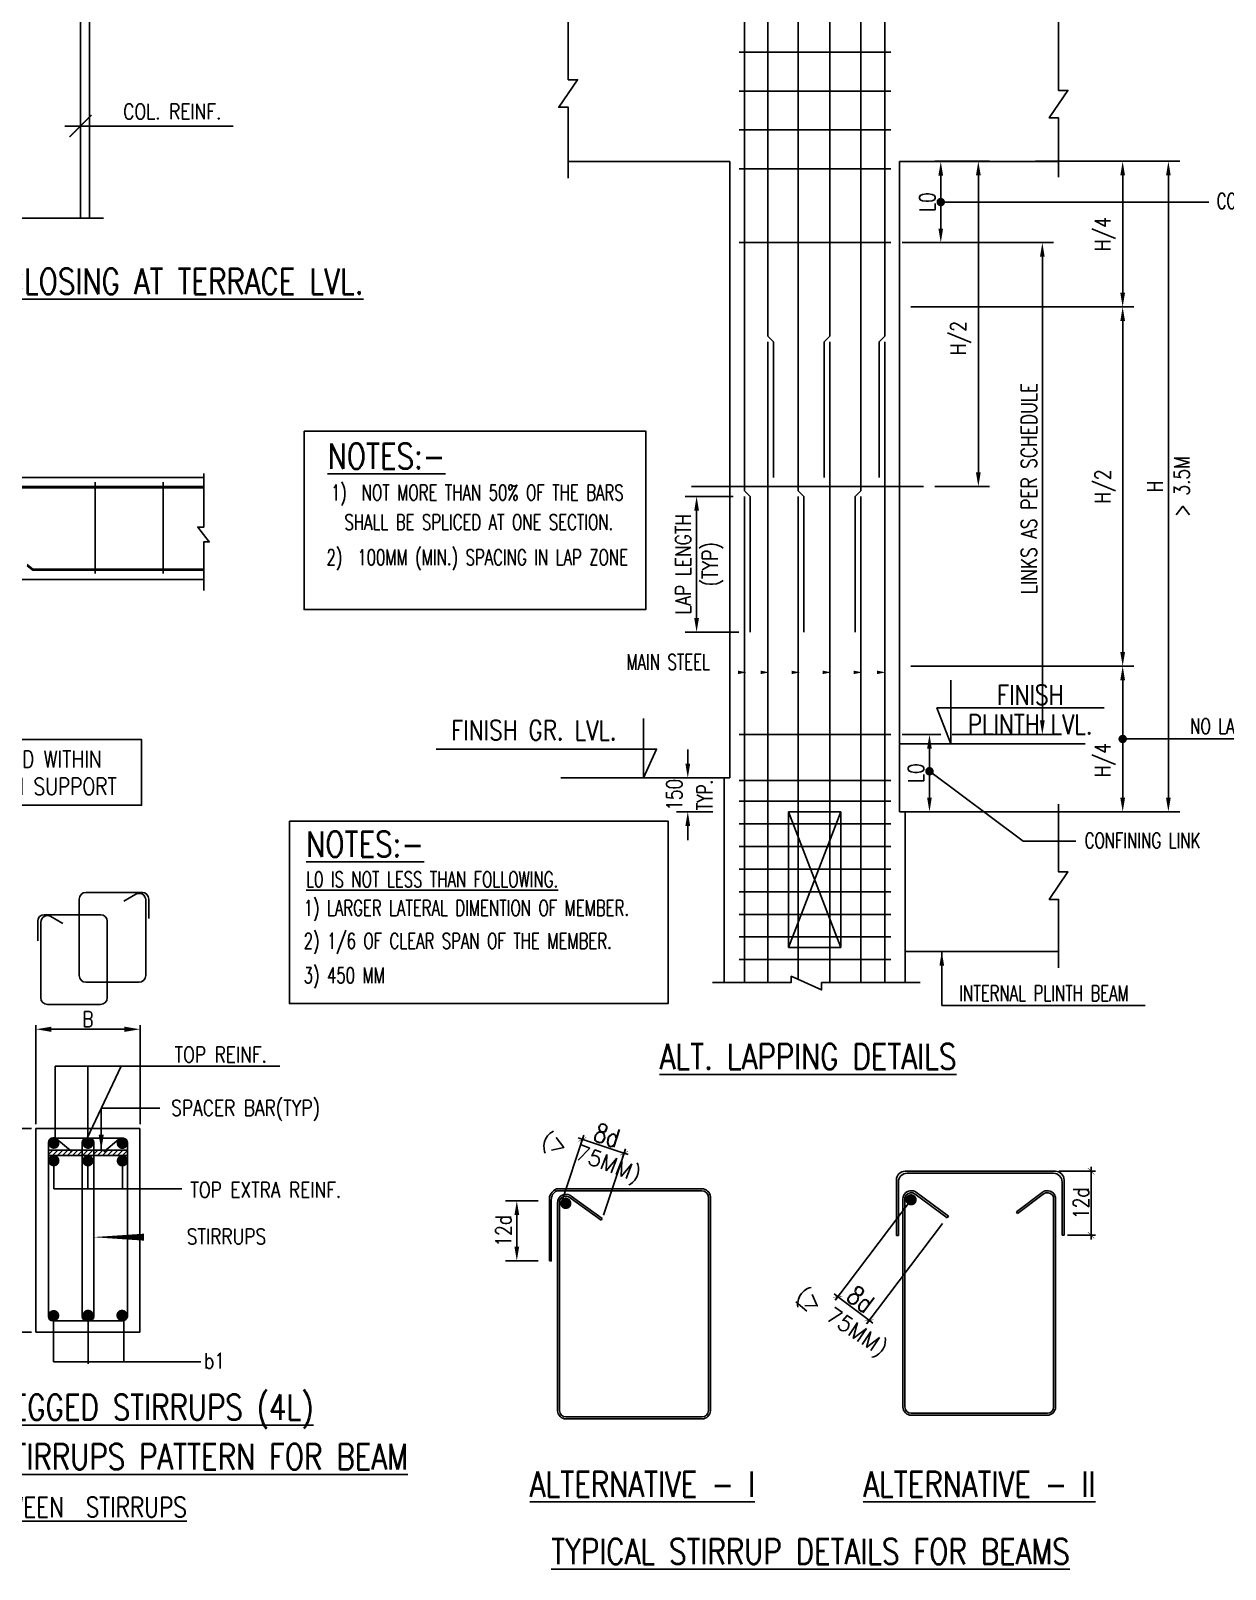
# Model space of a CAD drawing. Extents: x 345615 to 1272425, y -526289 to -156124.
# Drawn here: x 549955 to 571068, y -320288 to -293089 of the extents above; entities that cross this region are included whole.
import ezdxf
from ezdxf.enums import TextEntityAlignment as Align
from ezdxf.lldxf.tags import DXFTag

# ---------------------------------------------------------------- set-up
doc = ezdxf.new("R2010")
doc.units = 0
doc.header["$LTSCALE"] = 500
doc.header["$MEASUREMENT"] = 0
doc.header["$PDMODE"] = 35
doc.header["$PDSIZE"] = -15
doc.layers.get('DEFPOINTS').update_dxf_attribs({"color": 4})
for name, color, linetype in [('BRAKE LINE', 8, 'Continuous'), ('CEN', 8, 'CENTER'), ('DIM', 5, 'Continuous'), ('DIM1', 5, 'Continuous'), ('FOOT', 4, 'Continuous'), ('LINK', 2, 'Continuous'), ('MISC', 5, 'Continuous'), ('S-CONCRET LINE', 4, 'Continuous'), ('S-R.C.C. PILE CAP', 40, 'Continuous'), ('S-REINFORCEMENT', 6, 'Continuous'), ('S-TEXT-1', 4, 'Continuous'), ('S-TITLE', 6, 'Continuous'), ('TEXT1', 2, 'Continuous'), ('TXT', 4, 'Continuous'), ('TXT1', 2, 'Continuous')]:
    doc.layers.add(name, color=color, linetype=linetype)
doc.styles.add('ROMAND', font='simplex.shx')
doc.styles.add('ROMANS', font='simplex.shx', dxfattribs={"width": 0.8, "height": 275, "bigfont": 'bigfont.shx'})
doc.styles.add('ROMENT', font='simplex.shx', dxfattribs={"bigfont": 'bigfont.shx'})
tags = doc.linetypes.add('CENTER', pattern=[2, 1.25, -0.25, 0.25, -0.25]).pattern_tags.tags
tags[10:11] = [DXFTag(74, 4), DXFTag(75, 0), DXFTag(340, '0'), DXFTag(46, 1.0), DXFTag(50, 0.0), DXFTag(44, 0.0), DXFTag(45, 0.0)]
tags[8:9] = [DXFTag(74, 4), DXFTag(75, 0), DXFTag(340, '0'), DXFTag(46, 1.0), DXFTag(50, 0.0), DXFTag(44, 0.0), DXFTag(45, 0.0)]
tags[6:7] = [DXFTag(74, 4), DXFTag(75, 0), DXFTag(340, '0'), DXFTag(46, 1.0), DXFTag(50, 0.0), DXFTag(44, 0.0), DXFTag(45, 0.0)]
tags[4:5] = [DXFTag(74, 4), DXFTag(75, 0), DXFTag(340, '0'), DXFTag(46, 1.0), DXFTag(50, 0.0), DXFTag(44, 0.0), DXFTag(45, 0.0)]
doc.dimstyles.new('Copy of INT2TIMES', dxfattribs={"dimtxt": 300, "dimasz": 275, "dimexe": 75, "dimexo": 75, "dimgap": 40, "dimtad": 1, "dimdec": 0, "dimlfac": 0.5, "dimrnd": 5, "dimzin": 0, "dimdsep": 46, "dimtxsty": 'ROMANS', "dimcen": -1, "dimclrd": 5, "dimclre": 5, "dimclrt": 4, "dimadec": 0, "dimazin": 0, "dimtfac": 1, "dimtdec": 0, "dimtix": 1, "dimtofl": 0, "dimtmove": 2, "dimatfit": 3, "dimfxl": 0, "dimtolj": 1, "dimtzin": 0, "dimarcsym": 0})
doc.dimstyles.new('dim100', dxfattribs={"dimtxt": 250, "dimasz": 250, "dimexe": 200, "dimexo": 200, "dimgap": 100, "dimtad": 1, "dimdec": 0, "dimzin": 0, "dimdsep": 46, "dimtxsty": 'ROMANS', "dimcen": 0, "dimclrd": 5, "dimclre": 5, "dimclrt": 4, "dimadec": 0, "dimazin": 0, "dimtfac": 1, "dimtdec": 0, "dimtix": 1, "dimtofl": 0, "dimtmove": 2, "dimatfit": 3, "dimfxl": 0, "dimtolj": 1, "dimtzin": 0, "dimlwd": -1, "dimlwe": -1, "dimarcsym": 0})
doc.dimstyles.new('dim25', dxfattribs={"dimtxt": 250, "dimasz": 250, "dimexe": 200, "dimexo": 200, "dimgap": 100, "dimtad": 1, "dimdec": 0, "dimlfac": 0.25, "dimzin": 0, "dimdsep": 46, "dimtxsty": 'ROMANS', "dimcen": 0, "dimclrd": 5, "dimclre": 5, "dimclrt": 4, "dimadec": 0, "dimazin": 0, "dimtfac": 1, "dimtdec": 0, "dimtix": 1, "dimtofl": 0, "dimtmove": 2, "dimatfit": 3, "dimfxl": 0, "dimtolj": 1, "dimtzin": 0, "dimlwd": -1, "dimlwe": -1, "dimarcsym": 0})
doc.dimstyles.new('INT$7', dxfattribs={"dimtxt": 9, "dimasz": 8, "dimexe": 8, "dimexo": 3, "dimgap": 2, "dimtad": 1, "dimdec": 0, "dimzin": 0, "dimdsep": 46, "dimtxsty": 'ROMANS', "dimblk": 'DIMTICK', "dimcen": -0.25, "dimclrd": 5, "dimclre": 5, "dimclrt": 4, "dimadec": 0, "dimazin": 0, "dimtfac": 1, "dimtdec": 0, "dimtix": 1, "dimtofl": 0, "dimtmove": 2, "dimatfit": 3, "dimldrblk": 'DIMTICK', "dimfxl": 0, "dimtolj": 1, "dimtzin": 0, "dimarcsym": 0})
doc.dimstyles.new('INT25', dxfattribs={"dimtxt": 250, "dimasz": 80, "dimexe": 60, "dimexo": 60, "dimgap": 40, "dimtad": 1, "dimdec": 0, "dimlfac": 0.25, "dimzin": 0, "dimdsep": 46, "dimtxsty": 'ROMANS', "dimblk": 'DIMTICK', "dimblk1": 'DIMTICK', "dimblk2": 'DIMTICK', "dimsah": 1, "dimcen": -0.25, "dimclrd": 7, "dimclre": 7, "dimclrt": 4, "dimadec": 0, "dimazin": 0, "dimtfac": 1, "dimtdec": 0, "dimtix": 1, "dimtofl": 0, "dimtmove": 2, "dimatfit": 3, "dimldrblk": 'DIMTICK', "dimfxl": 0, "dimtolj": 1, "dimtzin": 0, "dimarcsym": 0})

# ---------------------------------------------------------------- blocks, each defined once
blk = doc.blocks.new('DIMTICK')
for p, q in [((0, 1), (0, -1)), ((-1, 0), (1, 0))]:
    blk.add_line(p, q)
at = {"color": 2, "const_width": 0.1}
blk.add_lwpolyline([(0.707, 0.707), (-0.707, -0.707)], dxfattribs=at)
blk = doc.blocks.new('*D33')
at = {"layer": 'DEFPOINTS', "color": 0}
for p in [(559705, -312689), (559322, -313844), (560057, -314088)]:
    blk.add_point(p, dxfattribs=at)
at = {"layer": 'DIM', "color": 7, "lineweight": -2}
for p, q in [((559341, -313787), (559724, -312632)), ((560365, -312908), (559781, -312714)), ((560076, -314031), (560460, -312877))]:
    blk.add_line(p, q, dxfattribs=at)
at = {"layer": 'DIM', "color": 7, "lineweight": -2, "xscale": 80, "yscale": 80, "zscale": 80}
for p, rotation in [((559705, -312689), 161.6187870630379), ((560441, -312933), 341.6187870630379)]:
    blk.add_blockref('DIMTICK', p, dxfattribs=dict(at, rotation=rotation))
at = {"layer": 'DIM', "color": 4, "insert": (560138, -312617), "char_height": 275, "attachment_point": 5, "rotation": 341.6188, "style": 'ROMANS'}
blk.add_mtext('\\A1;{\\H1.2x;8d}', dxfattribs=at)
blk = doc.blocks.new('*D35')
at = {"layer": 'DEFPOINTS', "color": 0}
for p in [(565551, -313708), (566105, -314126), (564221, -315470)]:
    blk.add_point(p, dxfattribs=at)
at = {"layer": 'DIM', "color": 7, "lineweight": -2}
for p, q in [((565515, -313756), (564185, -315517)), ((566069, -314174), (564739, -315935)), ((564711, -315839), (564285, -315518))]:
    blk.add_line(p, q, dxfattribs=at)
at = {"layer": 'DIM', "color": 7, "lineweight": -2, "xscale": 80, "yscale": 80, "zscale": 80}
for p, rotation in [((564221, -315470), 142.9439558410894), ((564775, -315888), 322.9439558410894)]:
    blk.add_blockref('DIMTICK', p, dxfattribs=dict(at, rotation=rotation))
at = {"layer": 'DIM', "color": 4, "insert": (564622, -315515), "char_height": 275, "attachment_point": 5, "rotation": 322.944, "style": 'ROMANS'}
blk.add_mtext('\\A1;{\\H1.2x;8d}', dxfattribs=at)
blk = doc.blocks.new('*D58')
at = {"layer": 'DEFPOINTS', "color": 0}
for p in [(561568, -306297), (562151, -306297), (562211, -306897)]:
    blk.add_point(p, dxfattribs=at)
at = {"layer": 'DIM', "color": 5}
for p, q in [((561568, -306047), (561568, -305797)), ((561951, -306297), (561368, -306297)), ((562011, -306897), (561368, -306897)), ((561568, -307147), (561568, -307397))]:
    blk.add_line(p, q, dxfattribs=at)
for points in [[(561526, -306047), (561610, -306047), (561568, -306297)], [(561526, -307147), (561610, -307147), (561568, -306897)]]:
    blk.add_solid(points, dxfattribs=at)
at = {"layer": 'DIM', "color": 4, "insert": (561331, -306597), "char_height": 275, "attachment_point": 5, "rotation": 90, "style": 'ROMANS'}
blk.add_mtext('\\A1;150', dxfattribs=at)
blk = doc.blocks.new('*D67')
at = {"layer": 'DEFPOINTS', "color": 0}
for p in [(565736, -295397), (566704, -295397), (565736, -301147)]:
    blk.add_point(p, dxfattribs=at)
at = {"layer": 'DIM', "color": 5}
for p, q in [((565936, -295397), (566904, -295397)), ((566704, -300897), (566704, -295647)), ((565936, -301147), (566904, -301147))]:
    blk.add_line(p, q, dxfattribs=at)
for points in [[(566662, -295647), (566746, -295647), (566704, -295397)], [(566662, -300897), (566746, -300897), (566704, -301147)]]:
    blk.add_solid(points, dxfattribs=at)
at = {"layer": 'DIM', "color": 4, "insert": (566394, -298523), "char_height": 275, "attachment_point": 5, "rotation": 90, "style": 'ROMANS'}
blk.add_mtext('\\A1;H/2', dxfattribs=at)
blk = doc.blocks.new('*D68')
at = {"layer": 'DEFPOINTS', "color": 0}
for p in [(568066, -295397), (570063, -295397), (568066, -306897)]:
    blk.add_point(p, dxfattribs=at)
at = {"layer": 'DIM', "color": 5}
for p, q in [((568266, -295397), (570263, -295397)), ((570063, -306647), (570063, -295647)), ((568266, -306897), (570263, -306897))]:
    blk.add_line(p, q, dxfattribs=at)
for points in [[(570021, -295647), (570104, -295647), (570063, -295397)], [(570021, -306647), (570104, -306647), (570063, -306897)]]:
    blk.add_solid(points, dxfattribs=at)
at = {"layer": 'DIM', "color": 4, "char_height": 275, "rotation": 90, "style": 'ROMANS'}
for s, insert, attachment_point in [('\\A1;> 3.5M}', (570163, -301147), 2), ('\\A1;{H', (569963, -301147), 8)]:
    blk.add_mtext(s, dxfattribs=dict(at, insert=insert, attachment_point=attachment_point))
blk = doc.blocks.new('*D82')
at = {"layer": 'DEFPOINTS', "color": 0}
for p in [(567512, -295397), (565311, -297972), (569255, -297972)]:
    blk.add_point(p, dxfattribs=at)
at = {"layer": 'DIM', "color": 5}
for p, q in [((567712, -295397), (569455, -295397)), ((569255, -295647), (569255, -297722)), ((565511, -297972), (569455, -297972))]:
    blk.add_line(p, q, dxfattribs=at)
for points in [[(569213, -295647), (569297, -295647), (569255, -295397)], [(569213, -297722), (569297, -297722), (569255, -297972)]]:
    blk.add_solid(points, dxfattribs=at)
at = {"layer": 'DIM', "color": 4, "insert": (568946, -296685), "char_height": 275, "attachment_point": 5, "rotation": 90, "style": 'ROMANS'}
blk.add_mtext('\\A1;H/4', dxfattribs=at)
blk = doc.blocks.new('*D83')
at = {"layer": 'DEFPOINTS', "color": 0}
for p in [(565311, -297972), (565311, -304322), (569255, -304322)]:
    blk.add_point(p, dxfattribs=at)
at = {"layer": 'DIM', "color": 5}
for p, q in [((565511, -297972), (569455, -297972)), ((569255, -298222), (569255, -304072)), ((565511, -304322), (569455, -304322))]:
    blk.add_line(p, q, dxfattribs=at)
for points in [[(569213, -298222), (569297, -298222), (569255, -297972)], [(569213, -304072), (569297, -304072), (569255, -304322)]]:
    blk.add_solid(points, dxfattribs=at)
at = {"layer": 'DIM', "color": 4, "insert": (568946, -301147), "char_height": 275, "attachment_point": 5, "rotation": 90, "style": 'ROMANS'}
blk.add_mtext('\\A1;H/2', dxfattribs=at)
blk = doc.blocks.new('*D137')
at = {"layer": 'DEFPOINTS', "color": 0}
for p in [(565159, -296835), (566040, -305531), (567835, -305531)]:
    blk.add_point(p, dxfattribs=at)
at = {"layer": 'DIM', "color": 5}
for p, q in [((565359, -296835), (568035, -296835)), ((567835, -297085), (567835, -305281)), ((566240, -305531), (568035, -305531))]:
    blk.add_line(p, q, dxfattribs=at)
for points in [[(567877, -297085), (567793, -297085), (567835, -296835)], [(567793, -305281), (567877, -305281), (567835, -305531)]]:
    blk.add_solid(points, dxfattribs=at)
at = {"layer": 'DIM', "color": 4, "insert": (567598, -301183), "char_height": 275, "attachment_point": 5, "rotation": 90, "style": 'ROMANS'}
blk.add_mtext('\\A1;LINKS AS PER SCHEDULE', dxfattribs=at)
blk = doc.blocks.new('*D139')
at = {"layer": 'DEFPOINTS', "color": 0}
for p in [(562571, -301321), (561724, -303721), (562671, -303721)]:
    blk.add_point(p, dxfattribs=at)
at = {"layer": 'DIM', "color": 5}
for p, q in [((562371, -301321), (561524, -301321)), ((561724, -301571), (561724, -303471)), ((562471, -303721), (561524, -303721))]:
    blk.add_line(p, q, dxfattribs=at)
for points in [[(561682, -301571), (561766, -301571), (561724, -301321)], [(561682, -303471), (561766, -303471), (561724, -303721)]]:
    blk.add_solid(points, dxfattribs=at)
at = {"layer": 'DIM', "color": 4, "char_height": 275, "rotation": 90, "style": 'ROMANS'}
for s, insert, attachment_point in [('\\A1;LAP LENGTH', (561624, -302521), 8), ('\\A1;(TYP)', (561824, -302521), 2)]:
    blk.add_mtext(s, dxfattribs=dict(at, insert=insert, attachment_point=attachment_point))
blk = doc.blocks.new('*D168')
at = {"layer": 'DEFPOINTS', "color": 0}
for p in [(565311, -304322), (569255, -304322), (567512, -306897)]:
    blk.add_point(p, dxfattribs=at)
at = {"layer": 'DIM', "color": 5}
for p, q in [((565511, -304322), (569455, -304322)), ((569255, -306647), (569255, -304572)), ((567712, -306897), (569455, -306897))]:
    blk.add_line(p, q, dxfattribs=at)
for points in [[(569213, -304572), (569297, -304572), (569255, -304322)], [(569213, -306647), (569297, -306647), (569255, -306897)]]:
    blk.add_solid(points, dxfattribs=at)
at = {"layer": 'DIM', "color": 4, "insert": (568946, -305983), "char_height": 275, "attachment_point": 5, "rotation": 90, "style": 'ROMANS'}
blk.add_mtext('\\A1;H/4', dxfattribs=at)
blk = doc.blocks.new('*D1063')
at = {"layer": 'DEFPOINTS', "color": 0}
for p in [(565159, -305531), (565840, -305531), (565311, -306897)]:
    blk.add_point(p, dxfattribs=at)
at = {"layer": 'DIM', "color": 5}
for p, q in [((565359, -305531), (566040, -305531)), ((565840, -306647), (565840, -305781)), ((565511, -306897), (566040, -306897))]:
    blk.add_line(p, q, dxfattribs=at)
for points in [[(565798, -305781), (565881, -305781), (565840, -305531)], [(565798, -306647), (565881, -306647), (565840, -306897)]]:
    blk.add_solid(points, dxfattribs=at)
at = {"layer": 'DIM', "color": 4, "insert": (565602, -306214), "char_height": 275, "attachment_point": 5, "rotation": 90, "style": 'ROMANS'}
blk.add_mtext('\\A1;{L0}', dxfattribs=at)
blk = doc.blocks.new('*D1064')
at = {"layer": 'DEFPOINTS', "color": 0}
for p in [(565306, -295401), (566040, -295401), (565311, -296835)]:
    blk.add_point(p, dxfattribs=at)
at = {"layer": 'DIM', "color": 5}
for p, q in [((565506, -295401), (566240, -295401)), ((566040, -296585), (566040, -295651)), ((565511, -296835), (566240, -296835))]:
    blk.add_line(p, q, dxfattribs=at)
for points in [[(565998, -295651), (566081, -295651), (566040, -295401)], [(565998, -296585), (566081, -296585), (566040, -296835)]]:
    blk.add_solid(points, dxfattribs=at)
at = {"layer": 'DIM', "color": 4, "insert": (565802, -296118), "char_height": 275, "attachment_point": 5, "rotation": 90, "style": 'ROMANS'}
blk.add_mtext('\\A1;{L0}', dxfattribs=at)
blk = doc.blocks.new('*D1074')
at = {"layer": 'DEFPOINTS', "color": 0, "ltscale": 2}
for p in [(551886, -310742), (550046, -312496), (551886, -312496)]:
    blk.add_point(p, dxfattribs=at)
at = {"layer": 'DIM', "color": 5, "lineweight": -2, "ltscale": 2}
for p, q in [((550046, -312421), (550046, -310667)), ((550321, -310742), (551611, -310742)), ((551886, -312421), (551886, -310667))]:
    blk.add_line(p, q, dxfattribs=at)
at = {"layer": 'DIM', "color": 5, "ltscale": 2}
for points in [[(550321, -310696), (550321, -310788), (550046, -310742)], [(551611, -310696), (551611, -310788), (551886, -310742)]]:
    blk.add_solid(points, dxfattribs=at)
at = {"layer": 'DIM', "color": 4, "ltscale": 2, "insert": (550966, -310564), "char_height": 275, "attachment_point": 5, "style": 'ROMANS'}
blk.add_mtext('\\A1;B', dxfattribs=at)
blk = doc.blocks.new('*D1075')
at = {"layer": 'DEFPOINTS', "color": 0, "ltscale": 2}
for p in [(549095, -312496), (550046, -312496), (550046, -316096)]:
    blk.add_point(p, dxfattribs=at)
at = {"layer": 'DIM', "color": 5, "lineweight": -2, "ltscale": 2}
for p, q in [((549971, -312496), (549020, -312496)), ((549095, -315821), (549095, -312771)), ((549971, -316096), (549020, -316096))]:
    blk.add_line(p, q, dxfattribs=at)
at = {"layer": 'DIM', "color": 5, "ltscale": 2}
for points in [[(549049, -312771), (549140, -312771), (549095, -312496)], [(549049, -315821), (549140, -315821), (549095, -316096)]]:
    blk.add_solid(points, dxfattribs=at)
at = {"layer": 'DIM', "color": 4, "ltscale": 2, "insert": (548917, -314296), "char_height": 275, "attachment_point": 5, "rotation": 90, "style": 'ROMANS'}
blk.add_mtext('\\A1;D', dxfattribs=at)
blk = doc.blocks.new('*D1096')
at = {"layer": 'DEFPOINTS', "color": 0}
for p in [(559122, -313773), (558546, -314837), (559122, -314837)]:
    blk.add_point(p, dxfattribs=at)
at = {"layer": 'S-CONCRET LINE', "color": 5}
for p, q in [((558922, -313773), (558346, -313773)), ((558546, -314023), (558546, -314587)), ((558922, -314837), (558346, -314837))]:
    blk.add_line(p, q, dxfattribs=at)
for points in [[(558505, -314023), (558588, -314023), (558546, -313773)], [(558505, -314587), (558588, -314587), (558546, -314837)]]:
    blk.add_solid(points, dxfattribs=at)
at = {"layer": 'S-CONCRET LINE', "color": 4, "insert": (558309, -314305), "char_height": 275, "attachment_point": 5, "rotation": 90, "style": 'ROMANS'}
blk.add_mtext('\\A1;{12d}', dxfattribs=at)
blk = doc.blocks.new('*D1097')
at = {"layer": 'DEFPOINTS', "color": 0}
for p in [(568066, -313253), (568696, -313253), (568220, -314381)]:
    blk.add_point(p, dxfattribs=at)
at = {"layer": 'DIM', "color": 7, "lineweight": -2}
for p, q in [((568126, -313253), (568756, -313253)), ((568696, -314301), (568696, -313333)), ((568280, -314381), (568756, -314381))]:
    blk.add_line(p, q, dxfattribs=at)
at = {"layer": 'DIM', "color": 7, "lineweight": -2, "xscale": 80, "yscale": 80, "zscale": 80}
for p, rotation in [((568696, -313253), 90), ((568696, -314381), 270)]:
    blk.add_blockref('DIMTICK', p, dxfattribs=dict(at, rotation=rotation))
at = {"layer": 'DIM', "color": 4, "insert": (568519, -313817), "char_height": 275, "attachment_point": 5, "rotation": 90, "style": 'ROMANS'}
blk.add_mtext('\\A1;12d', dxfattribs=at)

msp = doc.modelspace()

# ---------------------------------------------------------------- hatches: boundary and pattern name
h = msp.add_hatch()
h.set_pattern_fill('ANSI31', color=256, scale=500, style=0)
h.set_pattern_definition([(45, (-16041.273, -186299.765), (-44.194174, 44.194174), [])])
h.paths.add_polyline_path([(551663.419, -312973.898), (550268.035, -312973.898), (550268.035, -312877.664), (551663.419, -312877.664)])

# ---------------------------------------------------------------- linework, layer by layer
at = {"elevation": 0}
msp.add_lwpolyline([(550268.035, -312973.898), (551663.419, -312973.898), (551663.419, -312877.664), (550268.035, -312877.664)], close=True, dxfattribs=at)
at = {"layer": 'BRAKE LINE', "ltscale": 2, "elevation": 0}
msp.add_lwpolyline([(551240.769, -296400.746), (549624.762, -296400.746), (549624.762, -296507.105), (549362.675, -296302.569), (549362.675, -296400.746), (547659.367, -296400.746)], dxfattribs=at)
at = {"layer": 'CEN'}
msp.add_line((561632.965, -301147.326, 0), (565736.402, -301147.326, 0), dxfattribs=at)
at = {"layer": 'DIM', "color": 3, "linetype": 'Continuous'}
for p, q in [((565311.014, -305697.326, 0), (568593.845, -305697.326, 0)), ((562311.014, -306297.326, 0), (559323.042, -306297.326, 0))]:
    msp.add_line(p, q, dxfattribs=at)
at = {"layer": 'DIM'}
for p, q in [((563351.014, -306897.326, 0), (564271.014, -309297.326, 0)), ((564271.014, -306897.326, 0), (563351.014, -309297.326, 0)), ((550385.764, -311395.423, 0), (554354.94, -311395.423, 0))]:
    msp.add_line(p, q, dxfattribs=at)
at = {"layer": 'DIM', "ltscale": 2}
for p, q in [((550363.157, -313066.1, 0), (550363.157, -313565.399, 0)), ((550965.727, -313066.1, 0), (550965.727, -313565.399, 0)), ((551573.806, -313068.177, 0), (551573.806, -313567.476, 0)), ((550363.157, -313565.399, 0), (552625.781, -313565.399, 0)), ((550359.476, -315754.35, 0), (550359.476, -316618.92, 0)), ((550359.476, -316618.92, 0), (552963.727, -316618.92, 0))]:
    msp.add_line(p, q, dxfattribs=at)
at = {"layer": 'DIM', "color": 8, "elevation": 0}
for points in [[(559453.916, -292764.706), (559453.916, -293953.918), (559620.281, -293953.918), (559287.552, -294440.735), (559453.916, -294440.735), (559453.916, -295697.751)], [(568122.201, -292784.366), (568122.201, -294142.329), (568288.565, -294142.329), (567955.837, -294629.146), (568122.201, -294629.146), (568122.201, -295676.283)], [(568122.201, -306763.552), (568122.201, -307958.828), (568288.565, -307958.828), (567955.837, -308445.644), (568122.201, -308445.644), (568122.201, -309655.468)]]:
    msp.add_lwpolyline(points, dxfattribs=at)
at = {"layer": 'DIM', "elevation": 0, "flags": 128}
for points in [[(562454.871, -304432.247, 61.213, 0, 0), (562607.801, -304432.247, 0, 0, 0), (560331.521, -304432.247, 0, 0, 0)], [(562855.371, -304432.247, 61.213, 0, 0), (563008.301, -304432.247, 0, 0, 0), (561249.021, -304432.247, 0, 0, 0)], [(563401.468, -304432.247, 61.213, 0, 0), (563554.399, -304432.247, 0, 0, 0), (561795.119, -304432.247, 0, 0, 0)], [(563952.311, -304432.247, 61.213, 0, 0), (564105.241, -304432.247, 0, 0, 0), (562189.961, -304432.247, 0, 0, 0)], [(564500.682, -304432.247, 61.213, 0, 0), (564653.612, -304432.247, 0, 0, 0), (562738.332, -304432.247, 0, 0, 0)], [(564911.96, -304432.247, 61.213, 0, 0), (565064.89, -304432.247, 0, 0, 0), (563149.611, -304432.247, 0, 0, 0)]]:
    msp.add_lwpolyline(points, format="xyseb", dxfattribs=at)
at = {"layer": 'DIM', "ltscale": 2, "elevation": 0, "flags": 128}
msp.add_lwpolyline([(552649.855, -314417.292, 0, 0, 0), (551046.419, -314417.292, 0, 122.425, 0), (551953.937, -314417.292, 0, 0, 0)], format="xyseb", dxfattribs=at)
at = {"layer": 'DIM1'}
for p, q in [((550385.764, -312665.965, 0), (550385.764, -311395.423, 0)), ((550954.256, -312665.965, 0), (551555.915, -311395.423, 0)), ((550965.727, -312756.121, 0), (550965.727, -311395.423, 0)), ((551599.837, -315754.35, 0), (551599.837, -316618.92, 0)), ((550967.793, -315792.759, 0), (550967.793, -316657.329, 0))]:
    msp.add_line(p, q, dxfattribs=at)
at = {"layer": 'DIM1', "elevation": 0}
msp.add_lwpolyline([(543123.571, -305621.004), (551913.313, -305621.004), (551913.313, -306781.987), (543123.571, -306781.987)], close=True, dxfattribs=at)
msp.add_lwpolyline([(562006.014, -309914.004), (563395.514, -309914.004), (563395.514, -309803.004), (563934.514, -310046.504), (563934.514, -309916.004), (565676.014, -309916.004)], dxfattribs=at)
at = {"layer": 'FOOT', "linetype": 'Continuous', "elevation": 0}
for points in [[(554784.681, -300165.042), (560825.791, -300165.042), (560825.791, -303320.967), (554784.681, -303320.967)], [(554526.586, -307061.656), (561219.365, -307061.656), (561219.365, -310286.479), (554526.586, -310286.479)]]:
    msp.add_lwpolyline(points, close=True, dxfattribs=at)
at = {"layer": 'LINK'}
for p, q in [((562478.276, -293470.164, 0), (565158.822, -293470.164, 0)), ((562478.276, -294156.164, 0), (565158.822, -294156.164, 0)), ((562478.276, -294842.164, 0), (565158.822, -294842.164, 0)), ((562478.276, -295530.711, 0), (565158.822, -295530.711, 0)), ((562478.276, -296834.826, 0), (565158.822, -296834.826, 0)), ((562478.276, -305530.514, 0), (565158.822, -305530.514, 0)), ((562478.276, -306342.164, 0), (565158.822, -306342.164, 0)), ((562478.276, -306710.489, 0), (565158.822, -306710.489, 0)), ((562478.276, -307110.489, 0), (565158.822, -307110.489, 0)), ((562478.276, -307510.489, 0), (565158.822, -307510.489, 0)), ((562478.276, -307910.489, 0), (565158.822, -307910.489, 0)), ((562478.276, -308310.489, 0), (565158.822, -308310.489, 0)), ((562478.276, -308710.489, 0), (565158.822, -308710.489, 0)), ((562478.276, -309110.489, 0), (565158.822, -309110.489, 0)), ((562478.276, -309510.489, 0), (565158.822, -309510.489, 0)), ((568030.751, -313287.994, 0), (565444.251, -313287.994, 0)), ((565290.251, -313441.994, 0), (565290.251, -314387.406, 0)), ((568184.751, -313441.994, 0), (568184.751, -314381.406, 0)), ((560057.462, -314088.101, 0), (560036.371, -314116.032, 0)), ((566175.294, -314047.164, 0), (566154.203, -314075.096, 0)), ((567375.615, -313969.814, 0), (567396.706, -313997.746, 0)), ((565255.251, -314387.406, 0), (565290.251, -314387.406, 0)), ((568219.751, -314381.406, 0), (568184.751, -314381.406, 0))]:
    msp.add_line(p, q, dxfattribs=at)
at = {"layer": 'LINK', "elevation": 0}
for points in [[(552041.686, -308784.241), (552041.686, -308440.261, 0.414213562), (551924.686, -308323.261), (550929.016, -308323.261, 0.414213562), (550812.016, -308440.261), (550812.016, -309792.781, 0.414213562), (550929.016, -309909.781), (551869.696, -309909.781, 0.414213562), (551986.696, -309792.781), (551986.696, -308456.297, 0.576516333), (551811.45, -308354.826), (551599.426, -308476.531)], [(550077.256, -309177.361), (550077.256, -308833.381, -0.414213562), (550194.256, -308716.381), (551189.926, -308716.381, -0.414213562), (551306.926, -308833.381), (551306.926, -310185.901, -0.414213562), (551189.926, -310302.901), (550249.246, -310302.901, -0.414213562), (550132.246, -310185.901), (550132.246, -308849.417, -0.576516333), (550307.492, -308747.946), (550519.516, -308869.651)], [(568219.751, -314381.406), (568219.751, -313406.994, 0.414213562), (568065.751, -313252.994), (565409.251, -313252.994, 0.414213562), (565255.251, -313406.994), (565255.251, -314387.406)], [(559292.509, -313721.864, 0.148969914), (559267.532, -313803.835), (559267.532, -316471.47), (559267.532, -317484.571, 0.414213562), (559414.532, -317631.571), (560617.149, -317631.571), (561819.766, -317631.571, 0.414213562), (561966.766, -317484.571), (561966.766, -316471.47), (561966.766, -313702.835, 0.399194115), (561816.19, -313562.626), (560613.573, -313562.626), (559250.285, -313562.626, 0.328804063), (559121.785, -313772.626), (559121.785, -314836.912)], [(560036.371, -314116.032), (559486.639, -313719.935, 0.512891749), (559302.532, -313776.909), (559302.532, -316471.47), (559302.532, -317484.571, 0.414213562), (559414.532, -317596.571), (560617.149, -317596.571), (561819.766, -317596.571, 0.414213562), (561931.766, -317484.571), (561931.766, -316471.47), (561931.766, -313702.835, 0.394331778), (561816.19, -313597.626), (560613.573, -313597.626), (559251.717, -313597.626, 0.308904379), (559156.217, -313757.626), (559156.217, -314836.912), (559121.785, -314836.912)], [(565395.83, -313656.657, -0.414213562), (565611.063, -313626.806), (566175.294, -314047.164)], [(568045.109, -313656.657, 0.414213562), (567829.876, -313626.806), (567375.615, -313969.814)], [(559292.509, -313721.864, -0.414213562), (559507.742, -313692.013), (560057.462, -314088.101)], [(565395.83, -313656.657, 0.148969914), (565370.853, -313738.629), (565370.853, -316406.264)], [(565425.838, -313674.776, 0.152834704), (565405.853, -313738.629), (565405.853, -316406.264)], [(565426.004, -313674.877, -0.40520968), (565589.959, -313654.729), (566154.203, -314075.096)], [(568014.935, -313674.877, 0.40520968), (567850.98, -313654.729), (567396.706, -313997.746)], [(568015.102, -313674.776, -0.152834704), (568035.086, -313738.629), (568035.086, -316406.264)], [(568045.109, -313656.657, -0.148969914), (568070.086, -313738.629), (568070.086, -316406.264)], [(566720.47, -317566.365), (565517.853, -317566.365, -0.414213562), (565370.853, -317419.365), (565370.853, -316406.264)], [(566720.47, -317531.365), (565517.853, -317531.365, -0.414213562), (565405.853, -317419.365), (565405.853, -316406.264)], [(566720.47, -317566.365), (567923.086, -317566.365, 0.414213562), (568070.086, -317419.365), (568070.086, -316406.264)], [(566720.47, -317531.365), (567923.086, -317531.365, 0.414213562), (568035.086, -317419.365), (568035.086, -316406.264)]]:
    msp.add_lwpolyline(points, format="xyb", dxfattribs=at)
at = {"layer": 'LINK'}
for centre, start, end in [((565444.251, -313441.994, 0), 90, 180), ((568030.751, -313441.994, 0), 0, 90)]:
    msp.add_arc(centre, 154, start, end, dxfattribs=at)
at = {"layer": 'MISC', "elevation": 0}
msp.add_lwpolyline([(553011.686, -300916.066), (553011.686, -301862.405), (552905.327, -301862.405), (553109.863, -302124.493), (553011.686, -302124.493), (553011.686, -302986.557)], dxfattribs=at)
at = {"layer": 'S-CONCRET LINE', "color": 130, "linetype": 'Continuous'}
for p, q in [((550993.718, -292694.807, 0), (550993.718, -296400.746, 0)), ((559453.916, -295397.326, 0), (562311.014, -295397.326, 0)), ((562311.014, -295397.326, 0), (562311.014, -306297.326, 0)), ((565311.014, -295397.326, 0), (565311.014, -306897.326, 0)), ((565311.014, -295397.326, 0), (568122.201, -295397.326, 0)), ((562211.014, -306297.326, 0), (562211.014, -309914.004, 0)), ((563351.014, -306897.326, 0), (564271.014, -306897.326, 0)), ((563351.014, -306897.326, 0), (563351.014, -309297.326, 0)), ((564271.014, -306897.326, 0), (564271.014, -309297.326, 0)), ((565311.014, -306897.326, 0), (568122.201, -306897.326, 0)), ((565411.014, -306897.326, 0), (565411.014, -309916.004, 0)), ((563351.014, -309297.326, 0), (564271.014, -309297.326, 0)), ((565411.014, -309369.504, 0), (568122.201, -309369.504, 0))]:
    msp.add_line(p, q, dxfattribs=at)
at = {"layer": 'S-CONCRET LINE', "color": 130}
for p, q in [((542330.638, -300987.73, 0), (553011.686, -300987.73, 0)), ((542330.638, -302787.73, 0), (553011.686, -302787.73, 0))]:
    msp.add_line(p, q, dxfattribs=at)
at = {"layer": 'S-CONCRET LINE', "color": 130, "elevation": 0}
msp.add_lwpolyline([(551885.727, -312496.399), (550045.727, -312496.399), (550045.727, -316096.399), (551885.727, -316096.399)], close=True, dxfattribs=at)
at = {"layer": 'S-REINFORCEMENT'}
for p, q in [((562982.79, -298489.356, 0), (562982.79, -286172.326, 0)), ((564076.033, -298489.356, 0), (564076.033, -286172.326, 0)), ((565051.014, -298489.356, 0), (565051.014, -286172.326, 0)), ((562571.014, -301221.172, 0), (562571.014, -288704.606, 0)), ((563521.207, -301221.172, 0), (563521.207, -288704.606, 0)), ((564628.645, -301221.172, 0), (564628.645, -288704.606, 0)), ((563082.79, -298589.356, 0), (562982.79, -298489.356, 0)), ((562982.79, -309914.004, 0), (562982.79, -298589.356, 0)), ((563082.79, -300989.356, 0), (563082.79, -298589.356, 0)), ((563976.033, -298589.356, 0), (564076.033, -298489.356, 0)), ((563976.033, -300989.356, 0), (563976.033, -298589.356, 0)), ((564076.033, -309916.004, 0), (564076.033, -298589.356, 0)), ((564951.014, -298589.356, 0), (565051.014, -298489.356, 0)), ((564951.014, -300989.356, 0), (564951.014, -298589.356, 0)), ((565051.014, -309916.004, 0), (565051.014, -298589.356, 0)), ((551092.602, -301066.45, 0), (551092.602, -302683.01, 0)), ((552292.602, -301066.45, 0), (552292.602, -302683.01, 0)), ((562671.014, -301321.172, 0), (562571.014, -301221.172, 0)), ((562571.014, -309914.004, 0), (562571.014, -301321.172, 0)), ((562671.014, -303721.172, 0), (562671.014, -301321.172, 0)), ((563621.207, -301321.172, 0), (563521.207, -301221.172, 0)), ((563521.207, -309859.787, 0), (563521.207, -301321.172, 0)), ((563621.207, -303721.172, 0), (563621.207, -301321.172, 0)), ((564528.645, -301321.172, 0), (564628.645, -301221.172, 0)), ((564528.645, -303721.172, 0), (564528.645, -301321.172, 0)), ((564628.645, -309916.004, 0), (564628.645, -301321.172, 0)), ((549892.602, -302527.73, 0), (549991.825, -302607.73, 0)), ((549892.602, -302547.73, 0), (549991.825, -302627.73, 0)), ((549991.825, -302607.73, 0), (553011.686, -302607.73, 0)), ((564076.033, -309916.004, 0), (564076.033, -306996.498, 0)), ((550268.035, -312745.965, 0), (550268.035, -315819.287, 0)), ((550348.035, -312665.965, 0), (550981.76, -312665.965, 0)), ((550348.035, -315899.287, 0), (550981.76, -315899.287, 0))]:
    msp.add_line(p, q, dxfattribs=at)
at = {"layer": 'S-REINFORCEMENT', "linetype": 'Continuous', "elevation": 0}
msp.add_lwpolyline([(548270.256, -290837.153), (550713.718, -290837.153, -0.414213562), (550833.718, -290957.153), (550833.718, -296400.746)], format="xyb", dxfattribs=at)
at = {"layer": 'S-REINFORCEMENT', "elevation": 0}
for points in [[(542330.638, -301147.73), (553011.686, -301147.73)], [(542330.638, -301167.73), (553011.686, -301167.73)], [(549991.825, -302627.73), (553011.686, -302627.73)]]:
    msp.add_lwpolyline(points, dxfattribs=at)
at = {"layer": 'S-REINFORCEMENT', "linetype": 'Continuous', "const_width": 100, "elevation": 0}
for points in [[(550313.157, -312756.121, 1), (550413.157, -312756.121, 1)], [(550915.727, -312756.121, 1), (551015.727, -312756.121, 1)], [(551523.806, -312758.198, 1), (551623.806, -312758.198, 1)], [(550313.157, -313066.1, 1), (550413.157, -313066.1, 1)], [(550915.727, -313066.1, 1), (551015.727, -313066.1, 1)], [(551523.806, -313068.177, 1), (551623.806, -313068.177, 1)], [(559362.23, -313820.802, 1), (559462.23, -313820.802, 1)], [(565465.203, -313756.096, 1), (565565.203, -313756.096, 1)], [(550309.476, -315804.35, 1), (550409.476, -315804.35, 1)], [(550918.147, -315799.169, 1), (551018.147, -315799.169, 1)], [(551517.825, -315800.073, 1), (551617.825, -315800.073, 1)]]:
    msp.add_lwpolyline(points, format="xyb", close=True, dxfattribs=at)
at = {"layer": 'S-REINFORCEMENT', "elevation": 0}
for points in [[(550268.035, -313044.084), (550268.035, -312745.965, -0.666260619), (550417.642, -312683.393), (550687.483, -312907.228)], [(551663.419, -313044.084), (551663.419, -312779.122, 0.719025096), (551513.811, -312683.393), (551243.97, -312907.228)]]:
    msp.add_lwpolyline(points, format="xyb", dxfattribs=at)
for points in [[(551067.998, -312745.489, 0.414213562), (550987.998, -312665.489), (550354.272, -312665.489, 0.362231172), (550268.035, -312745.489), (550268.035, -315818.811, 0.362231172), (550354.272, -315898.811), (550987.998, -315898.811, 0.414213562), (551067.998, -315818.811)], [(550863.455, -312745.489, -0.414213562), (550943.455, -312665.489), (551577.181, -312665.489, -0.362231172), (551663.419, -312745.489), (551663.419, -315818.811, -0.362231172), (551577.181, -315898.811), (550943.455, -315898.811, -0.414213562), (550863.455, -315818.811)]]:
    msp.add_lwpolyline(points, format="xyb", close=True, dxfattribs=at)
at = {"layer": 'S-REINFORCEMENT'}
for centre, start, end in [((550348.035, -312745.965, 0), 90, 180), ((550981.76, -312745.965, 0), 0, 90), ((550348.035, -315819.287, 0), 180, 270)]:
    msp.add_arc(centre, 80, start, end, dxfattribs=at)
at = {"layer": 'TXT', "linetype": 'ByBlock'}
msp.add_line((563478.82, -315563.101, 0), (563669.857, -315724.667, 0), dxfattribs=at)
at = {"layer": 'TXT1', "elevation": 0}
for points in [[(566218.206, -304570.08), (566218.206, -305697.326), (565972.661, -305060.604), (568930.028, -305060.604)], [(560786.566, -305246.754), (560786.566, -306297.326), (561016.17, -305788.521), (557121.025, -305788.521)]]:
    msp.add_lwpolyline(points, dxfattribs=at)

# ---------------------------------------------------------------- texts
at = {"layer": 'S-TEXT-1', "style": 'ROMENT', "width": 0.8}
for s, p in [('COL. REINF.', (551589.104, -294654.293, 0)), ('STIRRUPS', (552712.402, -314543.697, 0))]:
    msp.add_text(s, height=275, dxfattribs=at).set_placement(p)
at = {"layer": 'S-TEXT-1', "style": 'ROMANS', "width": 0.7}
for s, p in [('CONFINING LINK', (571939.914, -296098.542, 0)), ('NO LAP ZONE', (571336.225, -305383.879)), ('CONFINING LINK', (569606.878, -307403.875, 0)), ('INTERNAL PLINTH BEAM', (567865.608, -310105.444, 0))]:
    msp.add_text(s, height=275, dxfattribs=at).set_placement(p, align=Align.MIDDLE)
at = {"layer": 'S-TEXT-1', "linetype": 'ByBlock', "style": 'ROMANS'}
for s, width, p in [('1)  NOT MORE THAN 50% OF THE BARS', 0.7, (557847.641, -301273.383, 0)), ('SHALL BE SPLICED AT ONE SECTION.', 0.7, (557876.117, -301775.971, 0)), ('2)  100MM (MIN.) SPACING IN LAP ZONE', 0.7, (557847.641, -302417.905, 0)), ('MAIN STEEL', 0.7, (561223.271, -304250.232, 0)), ('TOP REINF.', 0.8, (553314.036, -311189.48, 0)), ('SPACER BAR(TYP)', 0.8, (553753.757, -312152.021, 0)), ('TOP EXTRA REINF.', 0.8, (554109.808, -313581.181, 0)), ('b1', 0.8, (553204.459, -316603.138, 0))]:
    msp.add_text(s, height=275, dxfattribs=dict(at, width=width)).set_placement(p, align=Align.MIDDLE)
at = {"layer": 'S-TEXT-1', "style": 'ROMANS', "width": 0.7}
msp.add_text('TYP.', height=275, rotation=90, dxfattribs=at).set_placement((561866.948, -306601.59, 0), align=Align.MIDDLE)
at = {"layer": 'S-TEXT-1', "linetype": 'ByBlock', "style": 'ROMANS', "width": 0.7}
for s, p in [('%%UL0 IS NOT LESS THAN FOLLOWING.', (554822.887, -308229.631, 0)), ('1) LARGER LATERAL DIMENTION OF MEMBER.', (554779.297, -308735.533, 0)), ('2) 1/6 OF CLEAR SPAN OF THE MEMBER.', (554779.297, -309317.434, 0)), ('3) 450 MM', (554779.297, -309925.434, 0))]:
    msp.add_text(s, height=275, dxfattribs=at).set_placement(p)
at = {"layer": 'S-TEXT-1', "linetype": 'ByBlock', "style": 'ROMANS'}
for rotation, p in [(339.2356517, (559860.715, -313017.906, 0)), (325.7906324, (564285.226, -315922.964, 0))]:
    msp.add_text('(> 75MM)', height=275, rotation=rotation, dxfattribs=at).set_placement(p, align=Align.MIDDLE)
at = {"layer": 'S-TITLE', "style": 'ROMANS', "width": 0.8}
for s, p in [('%%UTYPICAL DETAILS OF COL. CLOSING AT TERRACE LVL.', (549493.718, -297518.763, 0)), ('%%U4-LEGGED STIRRUPS (4L)', (551789.609, -317423.884, 0)), ('%%UTYPICAL STIRRUPS PATTERN FOR BEAM', (551931.161, -318297.162, 0)), ('%%UALTERNATIVE - I', (560764.652, -318783.246, 0)), ('%%UALTERNATIVE - II', (566720.47, -318783.246, 0)), ('%%UTYPICAL STIRRUP DETAILS FOR BEAMS', (563735.932, -319972.921, 0))]:
    msp.add_text(s, height=450, dxfattribs=at).set_placement(p, align=Align.MIDDLE_CENTER)
msp.add_text('%%UNOTES:-', height=450, dxfattribs=at).set_placement((556242.721, -300834.23, 0), align=Align.CENTER)
msp.add_text('%%UNOTES:-', height=450, dxfattribs=at).set_placement((554822.887, -307693.631, 0))
msp.add_text('%%UALT. LAPPING DETAILS', height=450, dxfattribs=at).set_placement((563692.631, -311224.004, 0), align=Align.MIDDLE)
at = {"layer": 'TEXT1', "linetype": 'ByBlock', "style": 'ROMANS', "width": 0.8}
for s, height, p in [('LAP SPLICES SHALL NOT BE PROVIDED WITHIN', 300, (547492.414, -305966.584, 0)), ('DISTANCE OF 2D FROM FACE OF EACH SUPPORT', 300, (547556.837, -306447.842, 0)), ('%%USPACER BAR TO BE PROVIDED IN BETWEEN  STIRRUPS', 350, (547577.723, -319191.681, 0))]:
    msp.add_text(s, height=height, dxfattribs=at).set_placement(p, align=Align.MIDDLE)
at = {"layer": 'TXT1', "style": 'ROMAND', "width": 0.8}
for s, p in [('FINISH', (567619.117, -304830.585, 0)), ('FINISH GR. LVL.', (558847.355, -305455.502, 0)), ('PLINTH LVL.', (567619.117, -305352.263, 0))]:
    msp.add_text(s, height=350, dxfattribs=at).set_placement(p, align=Align.MIDDLE)

# ---------------------------------------------------------------- dimensions: what is measured, and where the dimension line sits
at = {"layer": 'DIM'}
for base, p1, p2, angle, text, dimstyle, override, picture, middle in [((566039.723, -295400.533, 0), (565311.014, -296834.826, 0), (565305.893, -295400.533, 0), 270, '{L0}', 'dim25', {"dimtxsty": 'ROMANS'}, '*D1064', (565802.223, -296117.68, 0)), ((570062.603, -295397.326, 0), (568065.707, -306897.326, 0), (568065.707, -295397.326, 0), 90, '{H\\X> 3.5M}', 'dim25', {"dimtxsty": 'ROMANS'}, '*D68', (570062.603, -301147.326, 0)), ((565839.723, -305530.514, 0), (565311.014, -306897.326, 0), (565158.822, -305530.514, 0), 270, '{L0}', 'dim25', {"dimtxsty": 'ROMANS'}, '*D1063', (565602.223, -306213.92, 0)), ((568696.251, -313252.994, 0), (568219.751, -314381.406, 0), (568065.751, -313252.994, 0), 90, '12d', 'INT25', {"dimtxsty": 'ROMANS', "dimblk": 'DIMTICK', "dimblk1": 'DIMTICK', "dimblk2": 'DIMTICK'}, '*D1097', (568518.751, -313817.2, 0))]:
    dim = msp.add_linear_dim(base=base, p1=p1, p2=p2, angle=angle, text=text, dimstyle=dimstyle, override=override, dxfattribs=at)
    dim.commit()
    dim.dimension.update_dxf_attribs({"geometry": picture, "text_midpoint": middle})
for base, p1, p2, text, picture, middle in [((569255.132, -297972.326, 0), (567512.136, -295397.326, 0), (565311.014, -297972.326, 0), 'H/4', '*D82', (568945.608, -296684.826, 0)), ((567835.065, -305530.514, 0), (565158.822, -296834.826, 0), (566039.723, -305530.514, 0), 'LINKS AS PER SCHEDULE', '*D137', (567597.565, -301182.67, 0)), ((569255.132, -304322.326, 0), (565311.014, -297972.326, 0), (565311.014, -304322.326, 0), 'H/2', '*D83', (568945.608, -301147.326, 0)), ((561724.023, -303721.172, 0), (562571.014, -301321.172, 0), (562671.014, -303721.172, 0), 'LAP LENGTH\\X(TYP)', '*D139', (561724.023, -302521.172, 0)), ((561568.101, -306297.326, 0), (562211.014, -306897.326, 0), (562151.014, -306297.326, 0), '150', '*D58', (561330.601, -306597.326, 0))]:
    dim = msp.add_linear_dim(base=base, p1=p1, p2=p2, angle=90, text=text, dimstyle='dim25', dxfattribs=at)
    dim.commit()
    dim.dimension.update_dxf_attribs({"geometry": picture, "text_midpoint": middle})
for base, p1, p2, angle, text, picture, middle in [((566703.834, -295397.326, 0), (565736.402, -301147.326, 0), (565736.402, -295397.326, 0), 90, 'H/2', '*D67', (566394.31, -298522.826, 0)), ((569255.132, -304322.326, 0), (567512.136, -306897.326, 0), (565311.014, -304322.326, 0), 270, 'H/4', '*D168', (568945.608, -305982.979, 0))]:
    dim = msp.add_linear_dim(base=base, p1=p1, p2=p2, angle=angle, text=text, dimstyle='dim25', dxfattribs=at)
    dim.commit()
    dim.dimension.update_dxf_attribs({"geometry": picture, "text_midpoint": middle, "dimtype": 160})
at = {"layer": 'DIM', "ltscale": 2}
dim = msp.add_linear_dim(base=(551885.727, -310741.997, 0), p1=(550045.727, -312496.399, 0), p2=(551885.727, -312496.399, 0), text='B', dimstyle='Copy of INT2TIMES', dxfattribs=at)
dim.commit()
dim.dimension.update_dxf_attribs({"geometry": '*D1074', "text_midpoint": (550965.727, -310564.497, 0)})
dim = msp.add_linear_dim(base=(549094.64, -312496.399, 0), p1=(550045.727, -316096.399, 0), p2=(550045.727, -312496.399, 0), angle=90, text='D', dimstyle='Copy of INT2TIMES', dxfattribs=at)
dim.commit()
dim.dimension.update_dxf_attribs({"geometry": '*D1075', "text_midpoint": (548917.14, -314296.399, 0)})
at = {"layer": 'DIM'}
dim = msp.add_aligned_dim(p1=(560057.462, -314088.101, 0), p2=(559321.786, -313843.642, 0), distance=-1216.713, text='{\\H1.2x;8d}', dimstyle='INT25', dxfattribs=at)
dim.commit()
dim.dimension.update_dxf_attribs({"geometry": '*D33', "text_midpoint": (560137.944, -312616.694, 0)})
dim = msp.add_aligned_dim(p1=(566104.906, -314126.19, 0), p2=(565551.359, -313708.213, 0), distance=2207.143, text='{\\H1.2x;8d}', dimstyle='INT25', override={"dimtxsty": 'ROMANS'}, dxfattribs=at)
dim.commit()
dim.dimension.update_dxf_attribs({"geometry": '*D35', "text_midpoint": (564621.649, -315515.005, 0)})
at = {"layer": 'S-CONCRET LINE'}
dim = msp.add_linear_dim(base=(558546.215, -314836.912, 0), p1=(559121.785, -313772.626, 0), p2=(559121.785, -314836.912, 0), angle=90, text='{12d}', dimstyle='dim100', override={"dimtxsty": 'ROMANS', "dimarcsym": 1}, dxfattribs=at)
dim.commit()
dim.dimension.update_dxf_attribs({"geometry": '*D1096', "text_midpoint": (558308.715, -314304.769, 0)})

# ---------------------------------------------------------------- leaders
at = {"layer": 'DIM'}
msp.add_leader([(550833.718, -294773.815, 0), (553530.782, -294773.815, 0)], dimstyle='INT$7', override={"dimasz": 275, "dimtad": 0, "dimfxl": 0.18}, dxfattribs=at)
msp.add_leader([(566057.649, -309369.504, 0), (566057.649, -310321.504, 0), (569655.149, -310321.504, 0)], dimstyle='dim25', dxfattribs=at)
at = {"layer": 'DIM', "ltscale": 2}
msp.add_leader([(551200.296, -312877.664, 0), (551200.296, -312136.239, 0), (552236.876, -312136.239, 0)], dimstyle='Copy of INT2TIMES', dxfattribs=at)
at = {"layer": 'S-R.C.C. PILE CAP'}
for points in [[(566039.723, -296117.68, 0), (570777.881, -296117.68, 0)], [(569255.132, -305609.826, 0), (572450.025, -305609.826, 0)], [(565839.723, -306180.18, 0), (567495.57, -307415.268, 0), (568424.57, -307415.268, 0)]]:
    msp.add_leader(points, dimstyle='dim100', override={"dimasz": 150, "dimtad": 0, "dimldrblk": 'Dot', "dimarcsym": 1}, dxfattribs=at)

doc.saveas('drawing.dxf')
